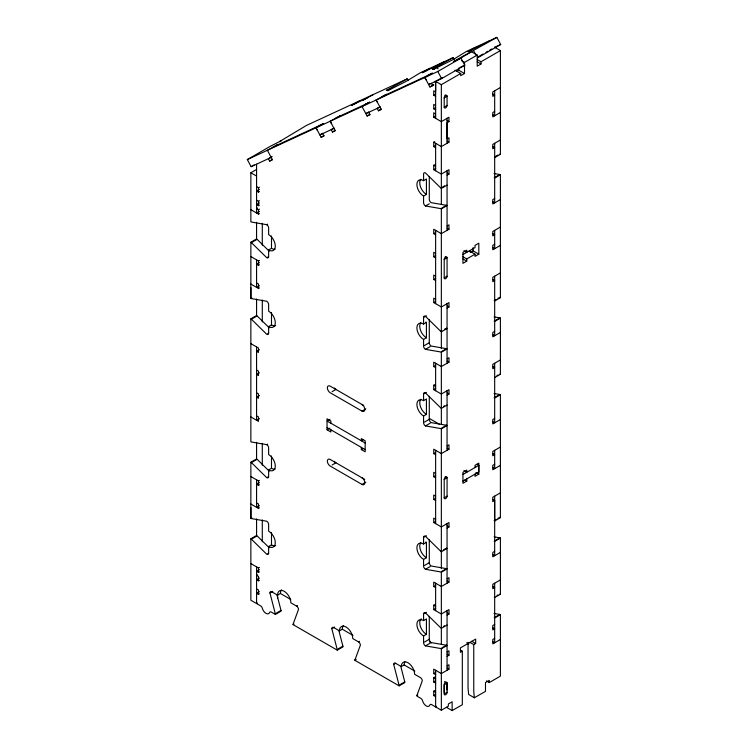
<?xml version="1.0" encoding="UTF-8"?>
<svg xmlns="http://www.w3.org/2000/svg" width="748" height="748" viewBox="0 0 748 748"><rect width="100%" height="100%" fill="white"/><g stroke="black" fill="none" stroke-linecap="round" stroke-linejoin="round"><path stroke-width="1.12" d="M269.224 471.184L257.116 459.3A2.693 1.552 60 0 0 256.573 458.898L250.861 462.199L250.861 518.355A2.693 1.561 60 0 0 251.403 518.579L266.727 521.234A2.693 1.552 60 0 1 268.635 524.535L268.635 531.136A9.425 5.442 60 0 1 275.301 542.683A9.425 5.442 60 0 1 268.635 546.536L268.635 553.127L267.681 553.679M269.224 327.802L257.116 315.927A2.693 1.552 60 0 0 256.573 315.525L250.861 318.816L250.861 441.778A2.693 1.552 60 0 0 251.403 441.993L266.727 444.649L267.681 444.106M269.224 251.225L257.116 239.341A2.693 1.552 60 0 0 256.573 238.939L250.861 242.24L250.861 298.405A2.693 1.561 60 0 0 251.403 298.62L266.727 301.276A2.693 1.552 60 0 1 268.635 304.576L268.635 311.177A9.425 5.442 60 0 1 275.301 322.725A9.425 5.442 60 0 1 268.635 326.577L268.635 333.169L267.681 333.72M256.667 169.403L250.861 172.751L250.861 221.819A2.693 1.552 60 0 0 251.403 222.044L266.727 224.69L267.681 224.148M256.573 239.641L256.573 222.334M262.286 245.251L262.286 223.325M442.405 77.465L435.635 81.382L435.635 91.929L433.728 90.826L433.728 95.23L435.635 96.324M444.2 692.396L444.2 684.757A2.02 1.169 -60 0 1 445.63 682.279A2.02 1.169 -60 0 1 447.061 683.102L447.061 692.545C447.248 693.854 444.658 696.136 444.2 694.191L444.2 684.757L447.061 683.102L447.061 689.983M494.101 393.485L499.851 394.486A2.693 1.552 60 0 1 500.393 394.701L500.393 517.663L494.68 520.963L494.68 496.139M494.409 157.445A2.693 1.561 60 0 0 494.68 157.622L500.393 154.331L500.393 50.584L494.68 47.283M429.287 176.491L429.287 199.361A2.693 1.552 60 0 0 431.185 202.661L446.519 205.317A2.693 1.561 60 0 1 447.061 205.541L441.348 208.842A2.693 1.561 60 0 0 440.806 208.617L425.472 205.962A2.693 1.552 60 0 1 423.564 202.661L423.564 196.06A9.425 5.442 60 0 1 416.898 184.513A9.425 5.442 60 0 1 423.564 180.67L423.602 173.686A2.693 1.552 60 0 1 425.472 172.966L440.806 188.01A2.702 1.561 60 0 0 441.348 188.421L447.061 185.121M400.75 666.29L404.771 681.886A2.693 1.552 60 0 1 404.855 682.569L399.142 685.86L354.945 660.353A2.693 1.552 60 0 1 355.019 659.764L360.386 645.159A2.693 1.552 60 0 0 358.488 641.868L352.766 638.568A9.425 5.442 60 0 0 346.1 627.02A9.425 5.442 60 0 0 339.433 630.863L333.72 627.563A2.693 1.552 60 0 0 331.813 628.666L337.18 649.46A2.693 1.552 60 0 1 337.264 650.143L342.977 646.842A2.693 1.552 60 0 0 342.893 646.169L338.872 630.564M446.425 707.299L452.138 710.6L452.138 701.802L448.333 703.999L448.333 706.196L441.348 710.235L431.615 704.616A2.693 1.552 60 0 0 429.82 705.046A5.386 3.114 60 0 1 426.229 705.906A5.386 3.114 60 0 1 422.639 700.895A2.693 1.552 60 0 0 420.844 698.389L416.823 696.07A2.683 1.552 60 0 1 416.898 695.49L422.265 680.886A2.693 1.552 60 0 0 420.357 677.585L414.644 674.285A9.425 5.442 60 0 0 407.978 662.737A9.425 5.442 60 0 0 401.311 666.59L395.599 663.289A2.693 1.552 60 0 0 393.691 664.392L399.058 685.187A2.693 1.552 60 0 1 399.142 685.86M408.165 80.625L407.211 78.849L386.361 90.471L391.045 88.367L387.707 90.555L389.334 89.928L406.286 81.289L420.348 72.771L453.195 57.587L454.148 59.363M437.991 68.881L437.028 67.105L433.69 69.293L453.232 59.513L466.341 51.509L496.859 37.4L500.683 44.515L477.486 57.905M271.197 157.407L251.141 166.682L247.317 159.567L270.477 146.197L281.126 140.83L279.715 141.484L306.371 125.477L407.211 78.849M275.919 145.682L277.826 144.588L267.373 150.292L272.468 159.773L269.645 161.082L268.364 158.716L272.179 156.519M359.124 101.083L351.504 105.477L356.244 103.074M364.734 99.147L362.827 100.241L373.28 94.538M318.919 125.804L323.65 123.401L316.03 127.796L321.126 137.277L323.959 135.968L322.687 133.602M251.141 166.682L254.161 164.934M334.038 128.02L331.177 129.675L332.458 132.041L335.282 130.732L330.186 121.251L340.639 115.547L338.732 116.641M364.902 104.542L369.634 102.139L362.013 106.534L367.118 116.015L369.942 114.706L368.671 112.34M429.904 68.358L422.283 72.752L427.024 70.349M269.645 161.082L272.496 159.436M380.021 106.758L377.17 108.413L378.441 110.779L381.274 109.47L376.169 99.989L386.623 94.285L384.715 95.379M435.514 66.422L433.606 67.516L444.06 61.813M322.715 133.256L319.854 134.911L334.01 128.366M475.429 47.311L467.809 51.706L472.54 49.303M427.716 75.501L432.447 73.098L424.827 77.493L429.932 86.974L433.709 85.113M321.126 137.277L323.987 135.631M481.039 45.376L479.131 46.47L489.585 40.766M332.458 132.041L335.31 130.395M458.786 59.101L471.492 51.771L477.205 55.072L477.205 66.179L481.011 63.973L481.011 61.775L500.393 50.584M247.317 159.567L437.804 71.49L460.964 58.12L464.789 65.235L441.629 78.605L428.651 84.608L430.558 83.505M460.964 58.12L453.41 61.617L496.859 37.4M368.699 111.994L365.837 113.649L379.993 107.104M367.118 116.015L369.97 114.369M378.441 110.779L381.293 109.133M461.647 60.747L464.508 62.402L477.205 55.072M478.206 56.801L483.049 53.996M485.957 52.323L487.902 51.201M489.837 50.088L491.773 48.966M429.932 86.974L433.737 84.776M456.888 71.312L458.786 70.209L464.508 73.51L464.508 62.402M256.573 186.598L258.481 187.701L259.434 187.15M259.434 189.347L256.573 191.002L258.481 192.096L259.434 191.553M434.597 81.859L435.635 81.382L441.348 84.674L460.693 73.51L460.693 75.707L464.508 73.51M433.728 95.23L435.635 94.126M256.573 200.165L258.481 201.268L259.434 200.716M259.434 202.914L256.573 204.569L258.481 205.663L259.434 205.111M444.2 97.979L447.061 96.324L445.154 95.23M257.527 208.047L256.573 208.599L258.481 209.692L259.434 209.15M435.635 105.496L433.728 104.393L433.728 108.797L435.635 107.693M259.434 211.347L256.573 212.993L256.573 164.167M250.861 209.692L258.481 214.096L259.434 213.545M435.635 113.92L433.728 112.826L433.728 117.221L435.635 116.127M500.393 87.525L492.782 91.929L492.782 96.324L494.68 95.23L492.782 94.126M441.348 204.195L441.348 121.625L448.968 117.221L448.968 121.625L447.061 122.719L447.061 138.894L448.968 137.791L448.968 142.195L441.348 146.589L433.728 142.195L433.728 146.589L435.635 147.693M250.861 242.24A2.693 1.552 60 0 1 251.403 242.642L256.162 239.893M433.728 142.195L434.682 141.643M433.728 146.589L435.635 145.495M494.68 111.396L492.782 112.499L492.782 116.894L500.393 112.499M267.681 257.134L268.635 256.592L268.635 249.991L271.496 248.336A9.425 5.442 60 0 0 275.142 249.187M250.861 256.573L258.481 260.968L259.434 260.416M259.434 262.623L256.573 264.268L258.481 265.372L259.434 264.82M447.061 175.182L448.968 174.088L448.968 169.684L441.348 174.088L433.728 169.684L433.728 165.289L434.682 164.738M433.728 169.684L435.635 168.59M423.564 180.67L426.425 179.015L426.425 194.415L423.564 196.06M500.393 139.988L492.782 144.392L492.782 148.787L494.68 147.693L492.782 146.589M259.434 285.717L256.573 287.363L256.573 259.874M250.861 284.062L258.481 288.466L259.434 287.915M442.704 186.916L444.611 185.813M495.092 156.669L497.944 155.023M251.814 297.854L250.861 298.405L250.861 287.653M425.472 205.962L429.287 203.765M441.75 208.066L446.519 205.317M498.897 175.069L494.138 177.828A2.693 1.552 60 0 1 494.68 178.043L500.393 174.752L500.393 297.704L494.68 301.005A2.693 1.552 60 0 1 494.138 300.593M250.861 318.816A2.693 1.552 60 0 1 251.403 319.228L256.162 316.479M268.635 326.577L271.496 324.922A9.425 5.442 60 0 0 275.694 325.632M447.061 225.961L448.968 224.858L448.968 229.262L441.348 233.657L433.728 229.262L433.728 233.657L435.635 232.553M494.68 198.463L492.782 199.566L492.782 203.961L500.393 199.566M259.434 349.69L256.573 351.336L258.481 352.439L258.481 348.035L250.861 343.641M435.635 253.45L433.728 252.356L433.728 256.751L435.635 255.657M444.2 259.5L447.061 257.854L447.061 276.18A2.02 1.169 -60 0 1 445.63 278.658A2.02 1.169 -60 0 1 444.2 277.835L444.2 259.5A2.02 1.169 -60 0 1 445.63 257.031A2.02 1.169 -60 0 1 447.061 257.854L445.154 256.751M500.393 227.055L492.782 231.459L492.782 235.854L494.68 234.76L492.782 233.657M462.881 254.582L475.017 247.579L475.017 245.381L478.823 243.184L478.823 254.18L475.017 256.377L475.017 254.18L469.295 250.879M259.434 372.785L256.573 374.43L258.481 375.533L258.481 371.13L256.573 370.036M470.249 252.525L473.11 250.879L478.823 254.18M462.947 256.742L466.761 258.948L475.017 254.18M435.635 276.18L433.728 275.086L433.728 279.481L435.635 278.378M494.68 244.287L492.782 245.391L492.782 249.785L500.393 245.391M466.761 258.948L466.761 261.146L462.947 263.343L462.947 252.347L466.761 250.15L466.761 252.347L463.9 250.692M444.2 277.835L447.061 276.18M259.434 395.514L256.573 397.16L258.481 398.263L258.481 393.859L256.573 392.765M435.635 299.275L433.728 298.181L433.728 302.575L435.635 301.481M500.393 272.88L492.782 277.284L492.782 281.678L494.68 280.584L492.782 279.481M429.287 319.789L429.287 342.734A2.693 1.552 60 0 0 431.185 346.034L446.519 348.69A2.693 1.561 60 0 1 447.061 348.914L441.348 352.214A2.693 1.561 60 0 0 440.806 351.99L425.472 349.335A2.693 1.552 60 0 1 423.564 346.034L423.564 339.442A9.425 5.442 60 0 1 416.898 327.886A9.425 5.442 60 0 1 423.564 324.043L423.564 317.442L426.425 315.796M447.061 308.073L448.968 306.979L448.968 302.575L441.348 306.979L433.728 302.575M259.434 418.609L256.573 420.254L256.573 346.941M423.564 324.043L426.425 322.388L426.425 337.787L423.564 339.442M332.131 391.662L335.946 389.465A4.039 2.338 60 0 1 334.375 388.025M423.564 317.442A2.693 1.552 60 0 1 425.472 316.339L440.806 331.392L441.75 330.84M444.611 329.185L445.565 328.634M495.092 300.041L496.046 299.49M497.944 298.396L498.897 297.844M424.518 345.483L429.287 342.734M425.472 349.335L430.231 346.586M441.75 351.438L446.519 348.69M495.092 320.649L499.851 317.9A2.693 1.552 60 0 1 500.393 318.124L500.393 374.29L494.68 377.581A2.693 1.561 60 0 1 494.409 377.403M500.393 318.124L494.68 321.416A2.693 1.552 60 0 0 494.138 321.201M250.861 462.199A2.693 1.552 60 0 1 251.403 462.601L256.162 459.852M329.905 419.338L327.054 420.993L365.146 442.984M447.061 358.853L448.968 357.75L448.968 362.154L441.348 366.548L433.728 362.154L433.728 366.548L435.635 365.445M494.68 331.355L492.782 332.458L492.782 336.852L500.393 332.458M330.859 423.19L330.859 420.993L327.054 418.786L327.054 429.791L329.915 428.137M363.724 405.5L330.233 386.164A4.039 2.338 60 0 0 327.372 387.81A4.039 2.338 60 0 0 330.233 392.765L361.976 411.091L365.791 408.894M267.681 477.093L268.635 476.551L268.635 469.95L271.496 468.295A9.425 5.442 60 0 0 275.142 469.146M250.861 476.532L258.481 480.927L259.434 480.375M259.434 482.582L256.573 484.227L258.481 485.33L259.434 484.779M447.061 395.14L448.968 394.046L448.968 389.643L441.348 394.046L433.728 389.643L433.728 385.248L434.682 384.696M429.287 396.375L429.287 419.319A2.693 1.552 60 0 0 431.185 422.62L446.519 425.275A2.693 1.561 60 0 1 447.061 425.5L441.348 428.8A2.693 1.561 60 0 0 440.806 428.576L425.472 425.921A2.693 1.552 60 0 1 423.564 422.62L423.564 416.019A9.425 5.442 60 0 1 416.898 404.472A9.425 5.442 60 0 1 423.564 400.629L423.564 394.028L426.425 392.373M433.728 389.643L435.635 388.549M423.564 400.629L426.425 398.974L426.425 414.373L423.564 416.019M500.393 359.947L492.782 364.351L492.782 368.745L494.68 367.651L492.782 366.548M363.248 439.684L361.34 440.787L361.34 438.59L365.155 440.787L365.155 451.783L361.34 449.585L361.34 447.388M259.434 505.676L256.573 507.322L256.573 479.833M332.131 464.985L335.946 462.778A4.039 2.338 60 0 1 334.375 461.338M250.861 504.021L258.481 508.425L259.434 507.873M361.34 449.585L363.248 448.482M443.658 406.323L444.611 405.771M496.999 375.524L497.944 374.982M251.814 517.812L250.861 518.355L250.861 507.612M447.061 405.079L441.348 408.38A2.693 1.552 60 0 1 440.806 407.969L425.472 392.924A2.693 1.552 60 0 0 423.564 394.028M424.518 422.068L429.287 419.319M425.472 425.921L430.231 423.172M441.75 428.024L446.519 425.275M495.092 397.235L499.851 394.486M276.994 594.847L281.014 610.443A2.693 1.552 60 0 1 281.098 611.116L275.386 614.417L271.365 612.098A2.693 1.552 60 0 0 269.841 612.098L269.037 613.379A5.386 3.114 60 0 1 262.922 609.844L262.118 607.647A2.693 1.552 60 0 0 260.594 605.871L250.861 600.251L250.861 538.775L256.573 535.484A2.693 1.552 60 0 1 257.116 535.886L269.224 547.76M500.393 394.701L494.68 398.001A2.693 1.552 60 0 0 494.138 397.777M250.861 538.775A2.693 1.552 60 0 1 251.403 539.186L256.162 536.438M364.715 479.393L330.233 459.478A4.039 2.338 60 0 0 327.372 461.133A4.039 2.338 60 0 0 330.233 466.079L361.976 484.414L365.791 482.208M268.635 546.536L271.496 544.881A9.425 5.442 60 0 0 275.694 545.591M447.061 445.92L448.968 444.817L448.968 449.221L441.348 453.615L433.728 449.221L433.728 453.615L435.635 452.512M494.68 418.422L492.782 419.525L492.782 423.92L500.403 419.525M250.861 563.599L258.481 567.994L259.434 567.442M259.434 569.649L256.573 571.294L258.481 572.398L259.434 571.846M257.527 574.782L256.573 575.324L258.481 576.428L258.481 580.822L259.434 580.28M435.635 473.409L433.728 472.315L433.728 476.71L435.635 475.616M259.416 578.064L256.555 579.719L258.481 580.822M444.2 479.459L447.061 477.813L447.061 496.139A2.02 1.169 -60 0 1 445.63 498.617A2.02 1.169 -60 0 1 444.2 497.794L444.2 479.459A2.02 1.169 -60 0 1 445.63 476.99A2.02 1.169 -60 0 1 447.061 477.813L445.154 476.71M500.403 447.014L492.782 451.418L492.782 455.812L494.68 454.719L492.782 453.615M259.434 591.64L256.573 593.295L258.481 594.389L259.434 593.837M462.937 474.513L478.804 465.35L478.804 471.941L462.937 481.114M275.386 614.417A2.693 1.552 60 0 0 275.301 613.743L269.935 592.94L272.796 591.294M435.635 496.139L433.728 495.045L433.728 499.44L435.635 498.336M494.68 464.246L492.782 465.35L492.782 469.744L500.403 465.35M466.761 478.907L466.761 481.104L462.947 483.302L462.947 472.306L466.761 470.109L466.761 472.306L463.9 470.651M475.017 467.537L475.017 465.34L478.823 463.143L478.823 474.139L475.017 476.336L475.017 474.139M257.527 603.01L256.573 603.552L256.573 566.9M444.2 497.794L447.061 496.139M269.935 592.94A2.693 1.552 60 0 1 271.842 591.846L277.555 595.146L280.416 593.491A9.425 5.442 60 0 1 281.5 589.91M276.255 613.192L281.014 610.443M435.635 519.234L433.728 518.14L433.728 522.534L435.635 521.44M277.555 595.146A9.425 5.442 60 0 1 284.221 591.294A9.425 5.442 60 0 1 290.888 602.841L296.61 606.142L297.564 605.59M500.403 492.839L492.782 497.242L492.782 501.637L494.68 500.543L494.68 555.717L492.782 554.614M429.287 539.747L429.287 562.692A2.693 1.552 60 0 0 431.185 565.993L446.519 568.648A2.693 1.561 60 0 1 447.061 568.873L441.348 572.173A2.693 1.561 60 0 0 440.806 571.949L425.472 569.293A2.693 1.552 60 0 1 423.564 565.993L423.564 559.392A9.425 5.442 60 0 1 416.898 547.845A9.425 5.442 60 0 1 423.564 544.002L423.564 537.401L426.425 535.755M447.061 528.032L448.968 526.938L448.968 522.534L441.348 526.938L433.728 522.534M423.564 544.002L426.425 542.347L426.425 557.746L423.564 559.392M337.264 650.143L293.066 624.627L294.02 624.075M423.564 537.401A2.693 1.552 60 0 1 425.472 536.297L440.806 551.341L441.75 550.799M443.658 549.696L445.565 548.593M496.046 519.449L494.138 520.552A2.693 1.552 60 0 0 494.68 520.963M497.944 518.355L498.897 517.803M424.518 565.441L429.287 562.692M425.472 569.293L430.231 566.545M331.813 628.666L334.674 627.02M441.75 571.397L446.519 568.648M495.092 540.608L499.851 537.859A2.693 1.552 60 0 1 500.393 538.083L500.393 594.239L494.68 597.54A2.693 1.561 60 0 1 494.269 597.25M339.433 630.863L342.294 629.218A9.425 5.442 60 0 1 343.379 625.627M500.393 538.083L494.68 541.374A2.693 1.552 60 0 0 494.138 541.159M447.061 578.812L448.968 577.708L448.968 582.112L441.348 586.507L433.728 582.112L433.728 586.507L435.635 585.404M494.68 551.313L492.782 552.417L492.782 556.811L500.393 552.417M338.133 648.918L342.893 646.169M358.488 641.868L359.433 641.317M447.061 615.099L448.968 614.005L448.968 609.601L441.348 614.005L433.728 609.601L433.728 605.207L434.682 604.655M429.287 616.333L429.287 639.278A2.693 1.552 60 0 0 431.185 642.579L446.519 645.234A2.693 1.561 60 0 1 447.061 645.459L441.348 648.759A2.693 1.561 60 0 0 440.806 648.535L425.472 645.879A2.693 1.552 60 0 1 423.564 642.579L423.564 635.978A9.425 5.442 60 0 1 416.898 624.43A9.425 5.442 60 0 1 423.564 620.588L423.564 613.986L426.425 612.332M433.728 609.601L435.635 608.507M355.019 659.764L355.973 659.212M354.945 660.353L355.898 659.801M423.564 620.588L426.425 618.933L426.425 634.332L423.564 635.978M500.393 579.906L492.782 584.31L492.782 588.704L494.68 587.61L492.782 586.507M443.658 626.282L444.611 625.73M496.999 595.483L497.944 594.941M447.061 625.038L441.348 628.339A2.693 1.552 60 0 1 440.806 627.927L425.472 612.883A2.693 1.552 60 0 0 423.564 613.986M424.518 642.027L429.287 639.278M425.472 645.879L430.231 643.13M393.691 664.392L395.599 663.289M401.311 666.59L404.172 664.944A9.425 5.442 60 0 1 404.911 661.83M441.75 647.983L446.519 645.234M495.092 617.194L499.851 614.445A2.693 1.552 60 0 1 500.393 614.66L500.393 676.136L489.286 682.559L486.424 680.904M500.393 614.66L494.68 617.96A2.693 1.552 60 0 0 494.138 617.736M447.061 651.947L448.968 650.844L448.968 655.248L447.061 656.342M494.68 624.449L492.782 625.552L492.782 629.947L494.68 628.853L492.782 627.75M400.012 684.635L404.771 681.886M452.138 710.6L462.329 704.719L462.329 651.199L460.422 652.293L460.422 647.899L475.663 639.101L475.663 643.495L473.755 644.598L469.95 642.401M447.061 665.879L448.968 664.776L448.968 669.17L441.348 673.574L433.728 669.17L433.728 673.574L435.635 672.471M494.68 638.381L492.782 639.484L492.782 643.878L500.393 639.484M435.654 683.12L433.728 682.008L433.728 677.604L434.682 677.052M433.728 682.008L435.635 680.904M416.898 695.49L417.851 694.939M435.635 696.669L433.728 695.565L433.728 691.171L434.682 690.619M433.728 695.565L435.635 694.471M444.2 693.92L447.061 692.274M436.589 706.383L435.635 706.935L435.635 670.273M468.042 642.439L468.042 688.225L468.65 694.471L474.363 697.772L485.48 691.358L485.48 682.559L489.286 680.353L489.286 682.559M453.195 57.587L432.344 69.209L437.028 67.105M353.411 104.383L367.567 97.838M424.191 71.658L438.347 65.113M469.716 50.612L483.872 44.067M273.085 146.991L321.743 124.495M335.899 117.95L367.736 103.233M381.891 96.688L430.549 74.192M494.447 47.395L500.683 44.515M460.067 67.413L464.789 65.235M494.101 173.527L499.851 174.527A2.693 1.552 60 0 1 500.393 174.742M494.101 316.9L499.851 317.9M494.101 536.858L499.851 537.859M494.101 613.444L499.851 614.445M477.205 59.578L481.011 61.775M477.205 61.775L481.011 63.973M454.98 70.209L460.693 73.51M492.782 114.696L494.68 115.8L494.68 90.826M445.154 95.127L447.061 96.23L447.061 105.496L444.2 107.142L444.2 97.876A2.02 1.169 -60 0 1 445.63 95.407A2.02 1.169 -60 0 1 447.061 96.23M433.728 108.797L435.635 109.891M447.061 120.522L448.968 121.625M433.728 117.221L441.348 121.625L441.348 84.674M447.061 141.092L448.968 142.195M433.728 165.289L435.635 166.383M447.061 172.984L448.968 174.088M492.782 201.764L494.68 202.867L494.68 143.289M492.782 247.588L494.68 248.691L494.68 230.356M447.061 228.159L448.968 229.262M433.728 233.657L435.635 234.76M462.947 258.948L466.761 261.146M433.728 256.751L435.635 257.854M250.861 172.751L256.573 176.051M433.728 279.481L435.635 280.584M447.061 305.876L448.968 306.979M492.782 334.655L494.68 335.759L494.68 276.18M447.061 361.05L448.968 362.154M433.728 366.548L435.635 367.651M256.573 282.968L258.481 284.062L258.481 288.466M433.728 385.248L435.635 386.342M447.061 392.943L448.968 394.046M492.782 421.722L494.68 422.826L494.68 363.248M429.371 418.469L439.469 424.303M492.782 467.547L494.68 468.65L494.68 450.315M476.906 464.246L478.804 465.35M447.061 448.117L448.968 449.221M475.962 472.484L478.823 474.139M433.728 453.615L435.635 454.719M464.854 480.001L466.761 481.104M492.782 499.44L494.68 500.543M433.728 476.71L435.635 477.813M327.054 427.585L365.146 449.585M327.054 429.791L330.859 431.989L330.859 429.791M433.728 499.44L435.635 500.543M256.573 415.86L258.481 416.954L258.481 421.358L250.861 416.954M447.061 525.835L448.968 526.938M447.061 581.009L448.968 582.112M433.728 586.507L435.635 587.61M256.573 502.927L258.481 504.021L258.481 508.425M433.728 605.207L435.635 606.301M447.061 612.902L448.968 614.005M492.782 641.681L494.68 642.784L494.68 583.206M471.857 641.298L475.663 643.495M466.761 642.794L468.809 643.972M460.422 650.096L462.329 651.199M429.371 641.737L431.381 642.897M447.061 654.145L448.968 655.248M447.061 668.076L448.968 669.17M433.728 673.574L435.635 674.677M444.49 681.624L447.061 683.102M433.728 677.604L435.635 678.707M280.416 593.491L290.785 599.475M342.294 629.218L352.963 635.379M404.172 664.944L414.841 671.096M256.555 588.882L258.481 589.994L258.481 594.389M433.728 691.171L435.654 692.283M251.403 242.642L266.727 257.686A2.693 1.552 60 0 0 268.635 256.592M251.403 319.228L266.727 334.272A2.693 1.552 60 0 0 268.635 333.169M251.403 462.601L266.727 477.645A2.693 1.552 60 0 0 268.635 476.551M251.403 539.186L266.727 554.231A2.693 1.552 60 0 0 268.635 553.127M424.827 77.493L426.108 79.868M376.169 99.989L377.45 102.364M330.186 121.251L331.458 123.626M473.662 50.789L475.85 54.856M437.804 71.49L441.629 78.605M431.484 83.299L432.765 85.665M387.286 89.882L387.763 90.779M316.03 127.796L317.302 130.171M474.363 697.772L473.755 691.517L473.755 644.598M473.11 247.579L473.11 250.879M458.786 67.984L458.786 70.209M447.061 118.324L447.061 143.289M447.061 170.787L447.061 230.356M447.061 303.679L447.061 363.248M447.061 390.746L447.061 450.315M447.061 523.637L447.061 583.206M447.061 610.705L447.061 670.273M441.348 208.842L441.348 348.624M441.348 352.214L441.348 424.153M441.348 428.8L441.348 568.583M441.348 572.173L441.348 644.037M441.348 648.759L441.348 710.235M435.635 81.382L435.635 118.324M435.635 143.289L435.635 170.787M435.635 230.356L435.635 303.679M435.635 363.248L435.635 390.746M435.635 450.315L435.635 523.637M435.635 583.206L435.635 610.705M277.555 594.548L277.555 598.045M271.496 236.022L271.496 248.336M271.496 312.608L271.496 324.922M271.496 455.981L271.496 468.295M271.496 532.567L271.496 544.881M262.286 300.004L262.286 321.93M262.286 443.284L262.286 465.209M262.286 519.935L262.286 541.814M258.481 187.701L258.481 192.096M258.481 201.268L258.481 205.663M258.481 209.692L258.481 214.096M258.481 260.968L258.481 265.372M258.481 480.927L258.481 485.33M258.481 567.994L258.481 572.398M256.573 299.013L256.573 316.32M256.573 442.292L256.573 459.599M256.573 518.944L256.573 536.213M500.393 154.331A2.693 1.561 60 0 1 499.982 154.041M500.393 517.663A2.693 1.552 60 0 1 499.851 517.251M500.393 594.239A2.693 1.561 60 0 1 499.982 593.949M500.393 297.704A2.693 1.552 60 0 1 499.851 297.293M500.393 374.29A2.693 1.561 60 0 1 499.982 374M447.061 105.393A2.02 1.169 -60 0 1 445.63 107.871A2.02 1.169 -60 0 1 444.2 107.048M296.61 606.142A2.693 1.552 60 0 1 298.508 609.442L293.151 624.038A2.693 1.552 60 0 0 293.066 624.627M266.727 444.649A2.693 1.552 60 0 1 268.635 447.949L268.635 454.55A9.425 5.442 60 0 1 275.301 466.098A9.425 5.442 60 0 1 268.635 469.95M446.519 548.05A2.693 1.552 60 0 0 447.061 548.452L441.348 551.753A2.693 1.552 60 0 1 440.806 551.341M426.425 634.332A9.425 5.442 60 0 1 420.404 626.469A9.425 5.442 60 0 1 421.246 618.792M426.425 557.746A9.425 5.442 60 0 1 420.563 550.322A9.425 5.442 60 0 1 420.844 542.618M425.827 542.038A9.425 5.442 60 0 1 426.425 542.347M361.976 404.49A4.039 2.338 60 0 1 364.837 409.446A4.039 2.338 60 0 1 361.976 411.091M361.976 477.813A4.039 2.338 60 0 1 364.837 482.759A4.039 2.338 60 0 1 361.976 484.414M266.727 224.69A2.693 1.552 60 0 1 268.635 227.99L268.635 234.592A9.425 5.442 60 0 1 275.301 246.139A9.425 5.442 60 0 1 268.635 249.991M446.519 328.091A2.693 1.552 60 0 0 447.061 328.494L441.348 331.794A2.693 1.552 60 0 1 440.806 331.392M426.425 414.373A9.425 5.442 60 0 1 420.563 406.949A9.425 5.442 60 0 1 420.844 399.236M426.425 337.787A9.425 5.442 60 0 1 420.563 330.364A9.425 5.442 60 0 1 420.844 322.659M425.827 322.079A9.425 5.442 60 0 1 426.425 322.388M426.425 194.415A9.425 5.442 60 0 1 420.563 186.991A9.425 5.442 60 0 1 420.844 179.277"/></g></svg>
